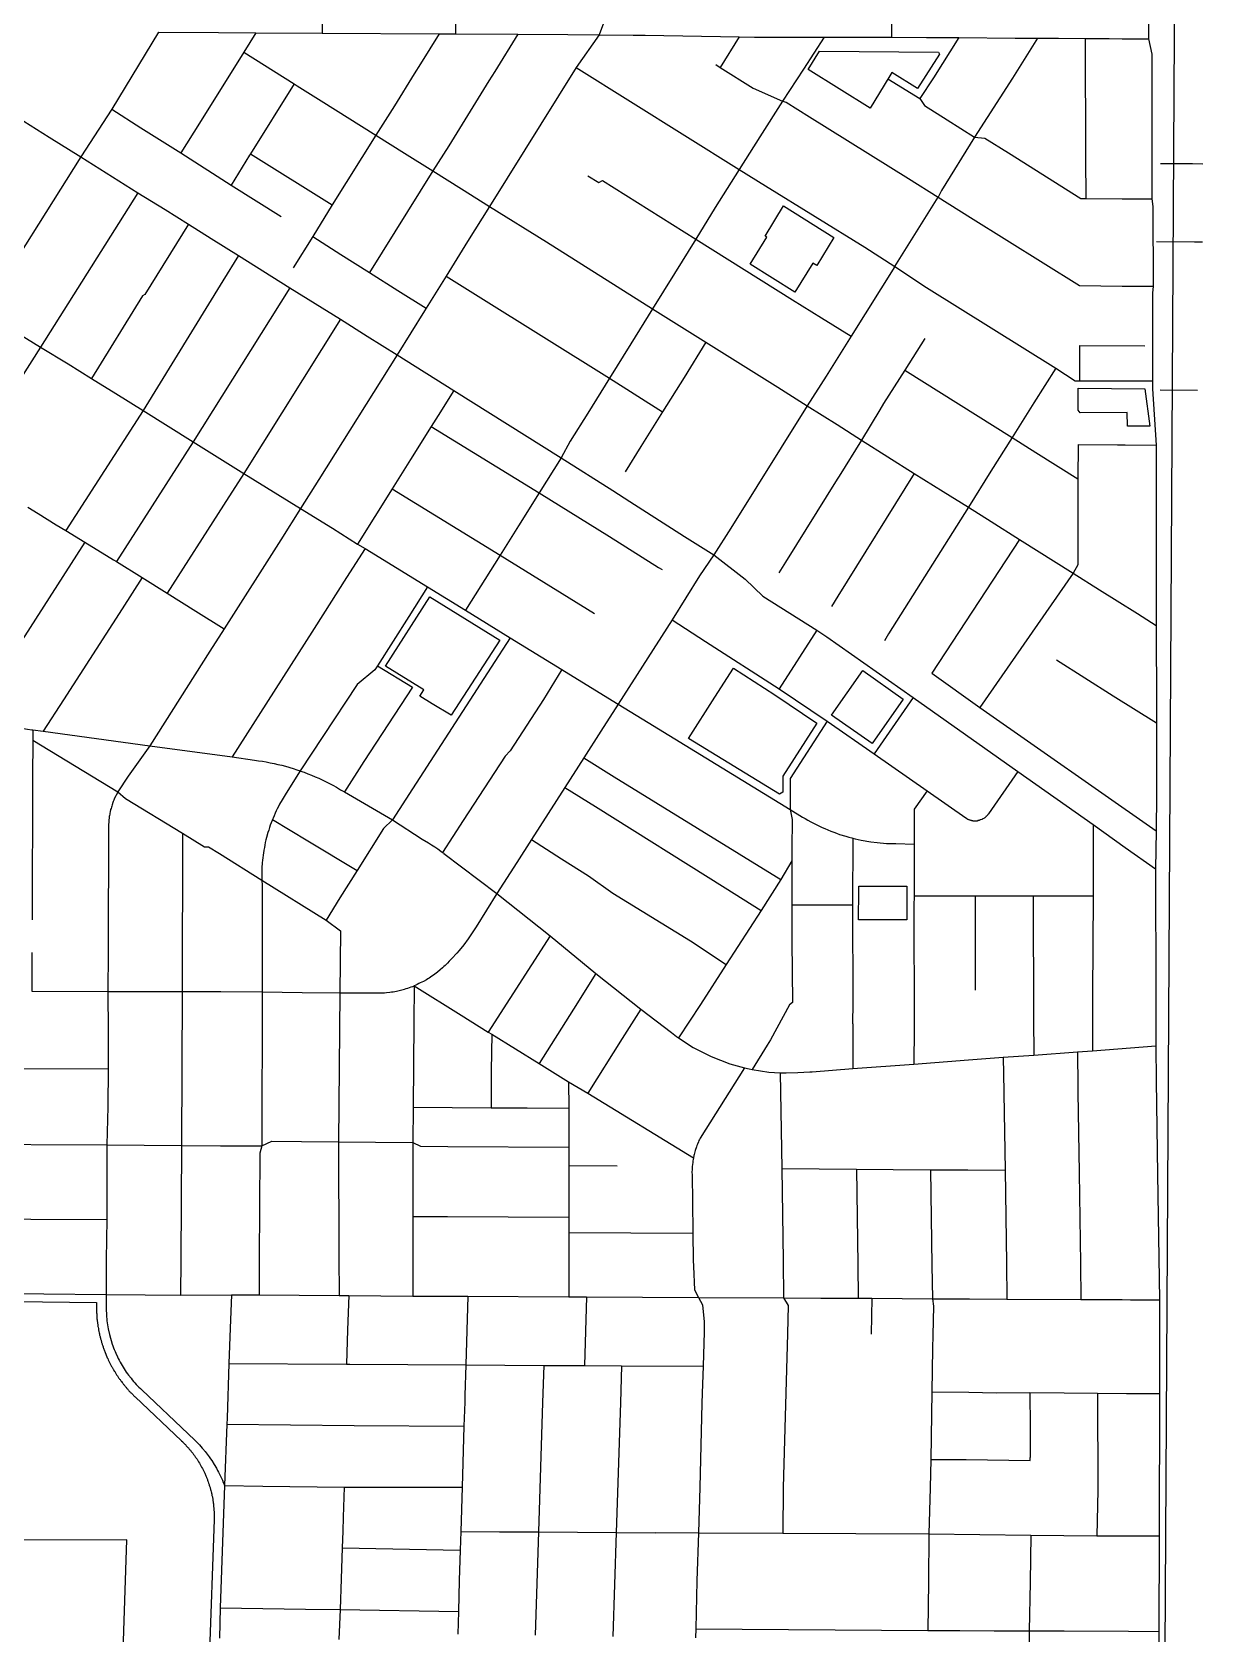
# Model space of a CAD drawing. Extents: x 1 to 394, y 101 to 384.
# Drawn here: x 358.99 to 394.04, y 164.25 to 212.21 of the extents above; entities that cross this region are included whole.
import ezdxf

# ---------------------------------------------------------------- set-up
doc = ezdxf.new("R2010")
doc.units = 0
doc.layers.get('0').update_dxf_attribs({"linetype": 'CONTINUOUS'})

msp = doc.modelspace()

# ---------------------------------------------------------------- linework, layer by layer
at = {"color": 1}
msp.add_lwpolyline([(393.878355, 333.013848), (392.55718, 105.022591)], dxfattribs=at)
at = {"color": 4}
for points in [[(376.194632, 214.133805), (376.153668, 212.631899), (375.961319, 212.124436)], [(384.715, 214.088787), (384.710809, 212.050776)], [(392.429167, 214.072423), (392.408738, 212.001662)], [(367.678349, 213.188465), (367.674159, 212.169454)], [(371.668443, 213.159811), (371.664252, 212.157175)], [(362.771569, 212.206289), (361.376063, 209.894076)], [(362.771569, 212.206289), (364.568127, 212.194032)], [(364.568127, 212.194011), (365.693538, 212.18563)], [(365.693538, 212.185818), (365.333407, 211.604706)], [(365.693538, 212.185818), (367.674263, 212.169475)], [(367.674263, 212.169454), (371.177355, 212.157196)], [(371.177355, 212.157175), (370.620789, 211.256853)], [(371.177355, 212.157175), (371.664347, 212.157175)], [(371.664347, 212.157175), (373.534576, 212.144918)], [(373.534576, 212.144897), (372.842957, 211.027679)], [(373.534576, 212.144897), (375.024203, 212.136516)], [(375.024203, 212.136715), (375.961361, 212.124457)], [(375.961361, 212.124436), (375.277935, 211.142261)], [(375.961361, 212.124436), (376.980372, 212.116055)], [(376.980372, 212.116254), (377.340503, 212.107873)], [(377.340503, 212.108072), (380.156072, 212.058958), (380.614421, 212.050577), (381.5393, 212.050577)], [(380.156072, 212.058958), (379.591324, 211.142261)], [(381.5393, 212.050776), (382.701546, 212.050776)], [(382.701546, 212.050776), (382.083587, 211.093157)], [(382.701546, 212.050776), (383.66326, 212.050776)], [(383.66326, 212.050776), (384.710914, 212.050776)], [(384.710914, 212.050776), (385.76675, 212.042395)], [(385.76675, 212.042594), (386.732551, 212.038403), (388.414527, 212.02624)], [(386.732551, 212.038497), (385.967281, 210.839426)], [(389.081589, 212.022122), (388.332684, 210.823051)], [(388.414527, 212.026219), (389.081589, 212.022028)], [(389.081589, 212.022122), (389.711816, 212.017932)], [(389.711816, 212.018037), (390.513931, 212.01394)], [(390.513931, 212.01394), (391.230096, 212.00975)], [(390.513931, 212.01394), (390.526188, 208.453552)], [(391.230096, 212.009854), (391.622966, 212.005664)], [(391.622966, 212.005758), (392.408707, 212.001567)], [(392.408707, 212.001662), (392.506872, 211.54741), (392.511062, 207.209463)], [(365.333407, 211.604706), (364.003379, 209.476659)], [(365.333407, 211.604706), (366.835323, 210.651173)], [(370.620789, 211.256853), (370.432536, 210.954008)], [(372.842957, 211.027679), (372.666983, 210.741209)], [(375.277935, 211.142261), (372.679261, 206.980289)], [(375.277935, 211.142261), (380.156072, 208.089335)], [(379.452185, 211.232296), (379.591324, 211.142303)], [(379.591324, 211.142261), (380.577585, 210.524313)], [(382.083587, 211.093157), (381.453361, 210.135529)], [(366.835323, 210.651173), (365.529842, 208.564048)], [(366.835323, 210.651173), (366.921231, 210.597952)], [(366.921262, 210.597973), (367.641524, 210.147807), (369.278483, 209.120614)], [(370.432536, 210.954008), (369.835049, 209.99639)], [(372.666983, 210.741209), (371.463826, 208.801415)], [(380.577585, 210.524313), (381.453361, 210.135529)], [(384.6086, 210.806687), (385.566219, 210.213285)], [(385.967281, 210.839426), (385.566219, 210.213285)], [(388.332684, 210.823051), (387.203177, 209.059232)], [(381.453361, 210.135529), (380.778117, 209.067414)], [(381.453361, 210.135529), (381.563857, 210.102842), (382.259562, 209.66905), (385.222462, 207.81924)], [(385.566219, 210.213285), (385.705368, 210.004572), (386.376516, 209.578963)], [(361.376063, 209.894076), (360.447087, 208.469927)], [(361.376063, 209.894076), (362.247742, 209.341606)], [(369.835049, 209.99639), (369.278483, 209.120614)], [(386.376516, 209.578963), (387.203177, 209.059232)], [(358.748746, 209.533945), (359.501748, 209.059232)], [(362.247742, 209.341606), (363.442727, 208.588605)], [(364.003379, 209.476659), (363.442727, 208.588605)], [(369.278483, 209.120614), (367.977098, 207.033499)], [(369.278483, 209.120614), (370.137884, 208.580423)], [(359.501748, 209.059232), (360.447087, 208.469927)], [(371.463826, 208.801415), (370.989102, 208.048414)], [(380.778117, 209.067414), (380.156072, 208.089335)], [(387.203177, 209.059232), (386.208724, 207.463195), (386.110559, 207.262674)], [(387.203177, 209.059232), (387.506023, 209.026545), (388.214006, 208.588658)], [(360.447087, 208.469927), (357.521022, 203.820964)], [(360.447087, 208.469927), (362.157707, 207.397716)], [(363.442727, 208.588605), (364.948729, 207.62689), (366.446539, 206.681551)], [(365.501199, 208.523127), (364.948729, 207.62689)], [(365.529842, 208.564048), (365.501241, 208.523085)], [(365.529842, 208.564048), (367.977098, 207.033499)], [(370.137884, 208.580423), (370.989102, 208.048414)], [(388.214006, 208.588605), (390.38707, 207.221742), (390.530295, 207.221742)], [(390.526209, 208.453552), (390.5304, 207.221742)], [(392.764752, 208.273492), (393.726466, 208.269301)], [(393.726466, 208.269396), (394.037483, 208.261014)], [(370.989102, 208.048414), (369.09023, 205.007756)], [(370.989102, 208.048414), (371.840321, 207.512309), (372.679261, 206.980289), (374.385795, 205.924453)], [(375.625787, 207.905179), (375.953179, 207.704647), (376.063675, 207.757868)], [(376.063675, 207.757847), (378.86288, 206.006306)], [(380.156072, 208.089335), (379.439907, 206.955743), (378.86288, 206.006306)], [(380.156072, 208.089335), (380.941812, 207.598248)], [(385.222462, 207.81924), (386.110506, 207.262674), (387.084499, 206.656994)], [(362.157707, 207.397716), (359.248016, 202.777406)], [(362.157707, 207.397716), (362.9721, 206.890264)], [(380.941812, 207.598248), (383.916981, 205.76894)], [(384.813218, 205.183731), (386.110506, 207.262674)], [(390.530295, 207.221742), (391.622966, 207.217551)], [(391.622966, 207.217656), (392.511021, 207.209275)], [(392.511021, 207.209463), (392.539622, 206.984385), (392.543812, 204.602608)], [(362.9721, 206.890264), (363.671902, 206.452376)], [(367.977098, 207.033499), (367.391889, 206.084063)], [(372.679261, 206.980289), (372.028574, 205.940828)], [(363.671902, 206.452376), (362.362334, 204.348887)], [(363.671902, 206.452376), (364.355328, 206.026767)], [(387.084499, 206.656994), (390.346139, 204.614886)], [(364.355328, 206.026767), (365.165625, 205.515219)], [(367.391889, 206.084063), (366.80667, 205.146895)], [(367.391889, 206.084063), (368.234915, 205.547958)], [(372.028574, 205.940828), (371.381973, 204.901357)], [(374.385795, 205.924453), (377.565581, 203.919181)], [(378.86288, 206.006306), (378.216279, 204.979113)], [(378.86288, 206.006306), (380.303404, 205.101888)], [(383.916981, 205.76894), (384.813218, 205.183731)], [(392.641977, 205.940828), (393.783752, 205.928571)], [(393.783752, 205.92855), (394.025205, 205.92855)], [(365.165625, 205.515219), (364.699084, 204.758121)], [(365.165625, 205.515219), (366.704367, 204.553504)], [(368.234915, 205.547958), (369.09023, 205.007756), (369.941449, 204.467565)], [(371.381973, 204.901357), (370.788571, 203.943738)], [(371.381973, 204.901357), (372.343687, 204.299773)], [(378.216279, 204.979113), (377.565581, 203.919181)], [(380.303404, 205.101888), (381.756196, 204.189277)], [(384.813218, 205.183731), (383.511843, 203.104798)], [(384.813218, 205.183731), (385.76675, 204.561686)], [(362.362334, 204.348887), (362.300942, 204.307924), (360.766297, 201.836121)], [(364.699084, 204.758121), (362.31322, 200.874438)], [(366.704367, 204.553504), (363.815126, 199.93728)], [(366.704367, 204.553504), (368.218551, 203.608154)], [(369.941449, 204.467565), (370.788571, 203.943738)], [(372.343687, 204.299773), (376.276485, 201.840238)], [(385.76675, 204.561686), (389.638155, 202.147169)], [(390.346139, 204.614886), (391.614784, 204.602629)], [(391.614784, 204.602608), (392.54376, 204.602608)], [(392.54376, 204.602608), (392.527416, 204.393894), (392.527416, 203.694103)], [(370.735371, 203.861885), (369.916892, 202.544136)], [(370.788571, 203.943738), (370.73535, 203.861916)], [(377.565581, 203.919181), (376.914894, 202.875624)], [(377.565581, 203.919181), (379.161618, 202.924727)], [(381.756196, 204.189277), (382.619693, 203.649086)], [(368.218551, 203.608154), (365.325225, 198.987844)], [(368.218551, 203.608154), (369.024752, 203.104798)], [(382.619693, 203.649086), (383.511843, 203.104798)], [(392.527385, 203.694103), (392.523194, 201.762492)], [(358.482737, 203.243937), (359.248016, 202.777406)], [(369.024752, 203.104798), (369.916892, 202.544136)], [(376.914894, 202.875624), (376.276485, 201.840238)], [(379.161618, 202.924727), (378.506835, 201.868892)], [(379.161618, 202.924727), (381.310126, 201.574239)], [(383.511843, 203.104798), (382.762928, 201.905717)], [(385.709454, 203.035223), (385.116063, 202.085787)], [(359.248016, 202.777406), (356.948092, 199.167904)], [(359.248016, 202.777406), (360.070592, 202.269944)], [(369.916892, 202.544136), (367.576046, 198.81187)], [(369.916892, 202.544136), (371.615243, 201.480107)], [(390.337956, 202.818328), (392.298211, 202.809946)], [(390.337956, 202.818328), (390.342147, 201.762492)], [(360.070592, 202.269944), (360.766297, 201.836152)], [(382.762928, 201.905717), (382.194083, 201.017673)], [(385.116063, 202.085787), (384.477644, 201.083151)], [(385.116063, 202.085787), (388.324502, 200.072323)], [(389.638155, 202.147169), (388.971093, 201.107708)], [(389.638155, 202.147169), (390.215182, 201.762492), (390.235611, 201.762492)], [(360.766297, 201.836152), (361.502923, 201.385986)], [(371.615243, 201.480107), (371.144616, 200.72302)], [(371.615243, 201.480107), (374.827768, 199.458471)], [(376.276485, 201.840238), (375.625787, 200.796681)], [(376.276485, 201.840238), (377.860233, 200.837602)], [(378.506835, 201.868892), (377.860233, 200.837602)], [(381.310126, 201.574239), (382.194083, 201.017673)], [(390.235642, 201.762492), (390.342053, 201.762492)], [(390.342053, 201.762492), (392.523299, 201.762492)], [(392.523299, 201.762492), (392.523299, 201.525125), (392.637881, 199.843148)], [(393.873788, 201.480107), (392.752473, 201.488489)], [(361.502923, 201.385986), (362.31322, 200.874438)], [(382.194083, 201.017673), (379.906437, 197.354971)], [(382.194083, 201.017673), (383.086234, 200.457011)], [(384.477644, 201.083151), (384.363062, 200.898995)], [(388.971093, 201.107708), (388.324502, 200.072323)], [(362.31322, 200.874438), (359.996921, 197.285407)], [(362.31322, 200.874438), (363.815126, 199.93728)], [(371.144616, 200.72302), (370.939999, 200.395629)], [(375.625787, 200.796681), (375.10196, 199.957741), (374.827768, 199.458471)], [(377.860233, 200.837602), (377.209546, 199.798141)], [(383.086234, 200.457011), (383.818764, 199.99048)], [(384.363062, 200.898995), (383.818764, 199.99048)], [(370.939999, 200.395629), (370.32204, 199.413453)], [(370.939999, 200.395629), (374.168899, 198.414903)], [(383.818764, 199.99048), (383.147616, 198.910087)], [(383.818764, 199.99048), (385.394341, 198.99193)], [(388.324502, 200.072323), (387.686083, 199.061504)], [(388.324502, 200.072323), (389.036571, 199.622167)], [(363.815126, 199.93728), (361.519298, 196.352335)], [(363.815126, 199.93728), (365.325225, 198.987844)], [(377.209546, 199.798141), (376.738919, 199.041044)], [(389.036571, 199.622167), (390.297035, 198.828234)], [(390.301121, 199.855427), (390.29693, 198.828234)], [(390.301121, 199.855427), (391.479731, 199.847046)], [(391.479731, 199.847245), (391.708905, 199.847245)], [(391.708905, 199.847245), (392.637881, 199.843054)], [(392.637881, 199.843148), (392.637881, 194.441184)], [(370.32204, 199.413453), (369.769571, 198.533581)], [(374.827768, 199.458471), (374.168899, 198.414903)], [(374.827768, 199.458471), (376.370606, 198.484478)], [(387.686083, 199.061504), (387.014935, 197.981112)], [(365.325225, 198.987844), (364.723641, 198.042494)], [(365.325225, 198.987844), (367.027662, 197.94019)], [(367.576046, 198.81187), (367.027662, 197.94019)], [(369.769571, 198.533581), (368.734196, 196.880258)], [(369.769571, 198.533581), (372.998471, 196.54877)], [(383.086234, 198.820052), (381.5393, 196.335971), (381.338779, 196.016761)], [(383.147616, 198.910087), (383.086223, 198.820094)], [(385.394341, 198.99193), (383.106694, 195.321056)], [(385.394341, 198.99193), (386.257838, 198.455835)], [(390.297035, 198.828234), (390.292844, 197.420449)], [(374.168899, 198.414903), (373.550941, 197.420449)], [(374.168899, 198.414903), (376.276485, 197.10125)], [(376.370606, 198.484478), (376.886251, 198.15299)], [(376.886251, 198.15299), (378.52321, 197.109432)], [(386.257838, 198.455835), (387.014935, 197.981112)], [(358.859242, 197.985208), (359.174356, 197.792859)], [(359.174356, 197.792859), (359.714547, 197.457285)], [(364.723641, 198.042494), (363.033482, 195.411091)], [(367.027662, 197.94019), (366.434261, 197.007118)], [(367.027662, 197.94019), (367.981194, 197.350885)], [(387.014935, 197.981112), (384.620879, 194.191549)], [(387.014935, 197.981112), (387.694265, 197.551406)], [(359.714547, 197.457285), (359.996921, 197.285407)], [(359.996921, 197.285407), (360.573948, 196.933458)], [(367.981194, 197.350885), (368.734196, 196.880258)], [(373.550941, 197.420449), (372.998471, 196.54877)], [(376.276485, 197.10125), (377.745652, 196.180457)], [(378.52321, 197.109432), (379.398975, 196.556963), (380.336143, 195.824422)], [(379.906437, 197.354971), (379.398975, 196.556963)], [(387.694265, 197.551406), (388.54958, 197.011215)], [(390.292939, 197.420449), (390.292939, 196.258214), (390.149703, 196.004482)], [(360.573948, 196.933458), (357.856596, 192.710104)], [(360.573948, 196.933458), (361.429263, 196.405535)], [(366.434261, 197.007118), (364.740016, 194.342967)], [(368.959273, 196.741119), (368.406804, 195.877622)], [(368.734196, 196.880258), (368.959273, 196.741119)], [(368.959273, 196.741119), (370.825407, 195.595248)], [(388.54958, 197.011215), (385.92635, 193.012939)], [(388.54958, 197.011215), (390.149703, 196.004482)], [(361.429263, 196.405535), (361.519256, 196.352314)], [(361.519298, 196.352335), (362.284578, 195.877622)], [(372.998471, 196.54877), (371.963096, 194.895447)], [(372.998471, 196.54877), (375.822222, 194.801315)], [(377.745652, 196.180457), (377.848007, 196.114979)], [(379.398975, 196.556963), (378.96928, 195.926726), (378.1508, 194.608976)], [(362.284578, 195.877622), (361.682994, 194.940464)], [(362.284578, 195.877622), (363.033482, 195.411091)], [(368.406804, 195.877622), (367.436907, 194.355245)], [(380.336143, 195.824422), (380.864056, 195.31696), (382.476457, 194.297959)], [(390.149703, 196.004482), (387.358691, 191.985746)], [(390.149703, 196.004482), (390.93954, 195.509309)], [(363.033482, 195.411091), (363.892883, 194.87089), (364.740016, 194.342967)], [(370.825407, 195.595248), (370.264744, 194.707194)], [(370.825407, 195.595248), (371.963096, 194.895447)], [(383.106694, 195.321056), (382.918442, 195.014125)], [(390.93954, 195.509309), (391.471549, 195.177821)], [(391.471549, 195.177821), (392.081315, 194.797229)], [(361.682994, 194.940464), (359.931443, 192.21492)], [(370.264744, 194.707194), (369.331683, 193.238027)], [(371.963096, 194.895447), (373.301306, 194.072871)], [(392.081315, 194.797229), (392.637881, 194.441184)], [(364.740016, 194.342967), (364.314407, 193.671819)], [(367.436907, 194.355245), (366.442453, 192.800139)], [(378.1508, 194.608976), (376.534302, 192.08806)], [(378.1508, 194.608976), (379.145254, 193.966471)], [(382.476457, 194.297959), (381.355143, 192.542312)], [(382.476457, 194.297959), (382.775206, 194.10561), (385.365698, 192.280398)], [(392.637881, 194.441184), (392.637881, 193.442644)], [(373.301306, 194.072871), (372.732461, 193.19301)], [(373.301306, 194.072871), (374.852325, 193.119349)], [(379.145254, 193.966471), (381.355143, 192.542312)], [(384.620879, 194.191549), (384.502201, 193.982836)], [(364.314407, 193.671819), (362.513752, 190.839875)], [(389.65453, 193.409905), (391.352871, 192.337695)], [(392.637881, 193.442644), (392.642072, 192.976114)], [(366.442453, 192.800139), (364.977372, 190.504301)], [(369.331683, 193.238027), (369.249861, 193.111156), (368.717852, 192.673269), (367.690659, 191.114067)], [(369.331683, 193.238027), (370.37524, 192.595522)], [(372.732461, 193.19301), (370.379337, 189.550779)], [(374.852325, 193.119349), (374.299856, 192.227199)], [(374.852325, 193.119349), (375.70764, 192.591426)], [(385.92635, 193.012939), (387.358691, 191.985746)], [(392.641977, 192.976114), (392.641977, 191.527397)], [(370.37524, 192.595522), (368.922438, 190.369258)], [(375.70764, 192.591426), (376.534302, 192.08806), (377.430538, 191.539676)], [(381.355143, 192.542312), (382.791581, 191.580608)], [(391.352871, 192.337695), (392.641977, 191.527397)], [(359.931443, 192.21492), (359.325773, 191.273677)], [(374.299856, 192.227199), (373.305402, 190.684371), (373.149888, 190.524761), (371.893521, 188.601343)], [(376.534302, 192.08806), (376.018657, 191.273677)], [(385.365698, 192.280398), (384.195269, 190.598432)], [(385.365698, 192.280398), (388.500466, 190.066413)], [(387.358691, 191.985746), (392.637881, 188.298497)], [(357.255023, 191.777043), (357.263404, 191.772852), (357.50076, 191.682859), (357.619439, 191.641895), (357.742213, 191.600932), (357.987752, 191.527282), (358.233301, 191.461804), (358.478839, 191.404497), (358.60571, 191.379982), (358.732571, 191.359553), (358.855345, 191.339124), (358.982206, 191.318694), (359.014892, 191.314504)], [(377.430538, 191.539676), (381.686631, 188.93282)], [(382.791581, 191.580608), (381.686631, 189.861796), (381.686631, 188.93282)], [(382.791581, 191.580608), (384.195269, 190.598432)], [(392.641977, 191.527397), (392.641977, 189.37889)], [(359.01066, 191.003571), (359.006469, 189.902717)], [(359.014746, 191.314598), (359.010555, 191.003571)], [(359.01066, 191.003571), (361.560219, 189.460743)], [(359.014746, 191.314598), (359.325773, 191.273635)], [(359.325773, 191.273677), (362.513752, 190.839875)], [(367.690628, 191.114067), (367.015384, 190.086874)], [(376.018657, 191.273677), (375.507109, 190.479744)], [(362.513752, 190.839875), (361.863054, 189.93137), (361.560219, 189.460743), (361.543876, 189.436228), (361.462054, 189.272532), (361.449797, 189.239846), (361.433453, 189.207159), (361.421196, 189.174472), (361.408938, 189.137595), (361.384423, 189.072116), (361.376042, 189.035239), (361.363784, 189.002552), (361.355403, 188.965675), (361.343146, 188.932988), (361.326802, 188.859338), (361.322612, 188.826651), (361.31423, 188.789774), (361.31004, 188.752896), (361.301658, 188.720209), (361.285315, 188.572878), (361.285315, 188.527829)], [(362.513752, 190.839875), (364.977372, 190.504301)], [(364.977372, 190.504301), (365.652617, 190.410221), (365.767209, 190.393878), (365.885887, 190.377535), (366.000469, 190.357105), (366.115061, 190.33259), (366.23374, 190.308075), (366.348321, 190.28356), (366.462914, 190.254959), (366.57341, 190.226358), (366.802584, 190.16088), (366.91308, 190.124002), (367.015331, 190.087125)], [(375.507109, 190.479744), (374.934179, 189.5917)], [(375.507109, 190.479744), (376.415624, 189.91091)], [(384.195269, 190.598432), (385.779029, 189.493483)], [(359.006564, 189.902717), (358.99022, 185.626163)], [(367.015384, 190.086874), (366.597956, 189.423908), (366.597956, 189.419717), (366.475192, 189.223282), (366.401542, 189.092325), (366.36477, 189.022761), (366.332083, 188.953197), (366.295205, 188.887719), (366.262519, 188.818154), (366.233918, 188.744504), (366.205212, 188.67494), (366.184783, 188.629891)], [(367.015384, 190.086874), (367.023765, 190.082683), (367.138357, 190.045806), (367.244757, 190.000756), (367.355253, 189.959793), (367.465749, 189.910658), (367.572149, 189.865609), (367.678548, 189.816474), (367.891358, 189.710074), (367.993714, 189.656854), (368.100114, 189.599547), (368.222888, 189.525897), (368.341566, 189.456333)], [(368.922438, 190.369258), (368.341325, 189.456647)], [(376.415624, 189.91091), (381.400161, 186.837513)], [(388.500466, 190.066413), (387.616508, 188.801863), (387.612318, 188.793482), (387.60006, 188.781225), (387.59587, 188.772843), (387.579526, 188.7565), (387.575336, 188.748119), (387.566954, 188.743928), (387.562764, 188.735547), (387.554382, 188.731356), (387.550192, 188.722975), (387.541811, 188.718785), (387.53762, 188.710403), (387.529239, 188.706213), (387.525048, 188.702022), (387.516667, 188.697831), (387.504409, 188.685574), (387.488066, 188.677193), (387.475808, 188.664935), (387.443122, 188.648592), (387.438931, 188.644401), (387.422588, 188.63602), (387.414206, 188.63602), (387.38152, 188.619676), (387.373138, 188.619676), (387.356795, 188.611295), (387.348414, 188.611295), (387.340032, 188.607105), (387.331651, 188.607105), (387.32327, 188.602914), (387.314889, 188.602914), (387.306508, 188.598723), (387.298126, 188.598723)], [(388.500466, 190.066413), (390.747201, 188.482654)], [(361.560219, 189.460743), (361.789394, 189.260212), (363.491831, 188.22074)], [(368.341325, 189.456647), (369.777753, 188.621803)], [(370.379337, 189.550779), (369.777753, 188.621803)], [(374.934179, 189.5917), (373.935628, 188.036584), (373.501837, 187.344975)], [(374.934179, 189.5917), (375.850876, 189.018759)], [(385.779029, 189.493483), (385.398437, 188.945099), (385.398437, 187.893349)], [(385.779029, 189.493483), (386.937178, 188.683185), (386.945559, 188.678995), (386.953941, 188.670613), (386.962322, 188.666423), (386.966513, 188.662232), (386.999199, 188.645889), (387.00339, 188.641698), (387.019733, 188.633317), (387.028115, 188.633317), (387.05263, 188.621059), (387.061011, 188.621059), (387.077354, 188.612678), (387.085736, 188.612678), (387.094117, 188.608488), (387.102498, 188.608488), (387.110879, 188.604297), (387.11926, 188.604297), (387.127642, 188.600106), (387.143985, 188.600106), (387.152366, 188.595916), (387.176881, 188.595916), (387.185263, 188.591725), (387.254827, 188.591725), (387.263208, 188.595916), (387.287723, 188.595916), (387.296104, 188.600106), (387.304486, 188.600106)], [(375.850876, 189.018759), (379.734559, 186.583782)], [(392.641977, 189.37889), (392.637787, 188.298497)], [(361.286027, 188.527672), (361.281837, 188.503156), (361.265493, 184.639934)], [(366.184626, 188.629985), (366.176244, 188.60547), (366.147643, 188.53182), (366.118938, 188.462256), (366.094423, 188.388606), (366.073993, 188.314956), (366.049478, 188.241306), (366.008515, 188.093974), (365.992172, 188.020324), (365.971742, 187.942588), (365.955399, 187.868938), (365.943141, 187.791202), (365.930884, 187.717552), (365.926693, 187.709171)], [(366.184626, 188.629985), (367.244558, 187.991566)], [(369.777753, 188.621803), (369.511743, 188.363976), (368.721917, 187.103523)], [(369.777753, 188.621803), (370.669893, 188.048862), (370.858146, 187.93428), (370.948139, 187.876974), (371.042219, 187.815581), (371.132212, 187.754189), (371.222205, 187.68871), (371.279512, 187.643661)], [(371.893521, 188.601343), (371.279659, 187.643714)], [(381.686631, 188.93282), (382.050848, 188.707742), (382.13267, 188.658607), (382.214492, 188.613558), (382.296313, 188.564423), (382.382221, 188.52346), (382.464043, 188.478411), (382.635921, 188.396589), (382.721828, 188.359712), (382.811822, 188.322834), (382.897729, 188.285957), (382.987723, 188.25327), (383.073631, 188.220583), (383.163624, 188.187896), (383.343695, 188.13059), (383.437774, 188.106075), (383.527767, 188.08156), (383.560454, 188.073178)], [(381.686631, 188.93282), (381.739852, 188.629985), (381.735662, 187.758306)], [(390.747201, 188.482654), (390.747201, 186.346425)], [(390.747201, 188.482654), (391.713002, 187.799227)], [(363.491831, 188.22074), (363.48345, 183.481752)], [(363.491831, 188.22074), (364.154797, 187.815602)], [(367.244558, 187.991566), (368.721917, 187.103523)], [(373.935628, 188.036584), (374.835961, 187.459557)], [(383.560947, 188.073419), (383.548689, 186.07633)], [(383.560947, 188.073419), (383.626425, 188.057076), (383.720504, 188.036647), (383.810498, 188.016217), (384.092872, 187.967083), (384.281125, 187.942567), (384.563499, 187.918052), (384.751752, 187.909671), (384.845831, 187.909671), (385.398311, 187.893328)], [(392.637881, 188.298497), (392.621538, 187.160819)], [(364.154797, 187.815602), (364.273475, 187.815602), (364.600867, 187.615071)], [(364.600867, 187.615071), (365.869512, 186.821148), (367.792942, 185.622077)], [(365.926808, 187.709192), (365.918427, 187.639628), (365.90617, 187.565978), (365.897788, 187.488242), (365.889407, 187.414592), (365.881026, 187.336856), (365.872645, 187.181353), (365.868454, 187.107703), (365.868454, 186.821243)], [(371.279659, 187.643714), (371.312346, 187.623284), (371.316536, 187.619094), (372.900295, 186.415926)], [(381.735735, 187.758306), (381.735735, 187.394079)], [(385.398437, 187.893349), (385.394246, 186.350521)], [(391.713002, 187.799227), (392.621517, 187.160819)], [(368.721917, 187.103523), (368.206272, 186.285043)], [(373.501837, 187.344975), (372.900253, 186.416)], [(374.835961, 187.459557), (375.646248, 186.948009), (376.378788, 186.424182), (378.699184, 185.000033)], [(381.735735, 187.394079), (381.400161, 186.837513)], [(381.735735, 187.394079), (381.731544, 186.07633)], [(392.621517, 187.160819), (392.625707, 183.387621)], [(365.869512, 186.821148), (365.877894, 186.661538), (365.882084, 183.47356)], [(379.734559, 186.583782), (380.810856, 185.912634)], [(381.400161, 186.837513), (380.810856, 185.912634)], [(368.206272, 186.285043), (367.792942, 185.622077)], [(372.900253, 186.416), (372.286391, 185.421546), (372.224999, 185.327467), (372.167692, 185.237473), (372.102214, 185.14748), (372.040821, 185.057486), (371.909864, 184.885608), (371.770715, 184.71373), (371.701151, 184.631908), (371.553819, 184.468213), (371.476083, 184.390477), (371.426948, 184.337256), (371.353298, 184.263606), (371.316421, 184.230919), (371.279544, 184.194042), (371.205893, 184.128563), (371.124072, 184.063085), (371.087194, 184.034484), (371.046231, 184.001797), (371.005268, 183.973196), (370.960219, 183.944595), (370.878397, 183.887289), (370.833348, 183.862774), (370.792385, 183.834173), (370.702391, 183.785038), (370.657342, 183.764608), (370.612293, 183.740093), (370.567244, 183.719664), (370.522195, 183.695149), (370.47306, 183.67472), (370.428011, 183.658376), (370.428011, 183.654186)], [(372.900253, 186.416), (374.500377, 185.147354)], [(381.731649, 186.07633), (381.727458, 184.995937)], [(381.731649, 186.07633), (382.603328, 186.07633)], [(382.603328, 186.07633), (383.548668, 186.07633)], [(383.548668, 186.07633), (383.557049, 183.146168)], [(385.394341, 186.350521), (385.385959, 186.047687), (385.39015, 182.511856)], [(385.394341, 186.350521), (386.282395, 186.350521)], [(386.282395, 186.350521), (386.957639, 186.346331), (387.215456, 186.346331)], [(387.215456, 186.346425), (387.223837, 183.52677)], [(387.215456, 186.346425), (388.950632, 186.346425)], [(388.950632, 186.346425), (390.747201, 186.346425)], [(388.950632, 186.346425), (388.966976, 182.683734)], [(390.747201, 186.346425), (390.730858, 183.387621)], [(367.792942, 185.622077), (368.226733, 185.298771)], [(380.810856, 185.912634), (379.763202, 184.287953)], [(368.226733, 185.298771), (368.206304, 183.444917)], [(374.500377, 185.147354), (373.935628, 184.279771)], [(374.500377, 185.147354), (375.86724, 184.021944)], [(358.986103, 184.65217), (358.981912, 183.494031), (361.26147, 183.48565)], [(361.265567, 184.639902), (361.261376, 183.485838)], [(378.699184, 185.000033), (379.763202, 184.287953)], [(381.727553, 184.995937), (381.747982, 183.158446)], [(373.935628, 184.279771), (372.646522, 182.270403)], [(379.763202, 184.287953), (378.993837, 183.092968)], [(375.86724, 184.021944), (375.196092, 182.957926)], [(375.86724, 184.021944), (377.213643, 182.957926)], [(361.26147, 183.485838), (362.370517, 183.485838)], [(361.26147, 183.485838), (361.269852, 182.274489)], [(362.370517, 183.485838), (363.483649, 183.481648)], [(363.483649, 183.481752), (363.459134, 178.873711)], [(363.483649, 183.481752), (364.641798, 183.481752)], [(364.641798, 183.481752), (365.881791, 183.473371)], [(365.881791, 183.47356), (365.865447, 178.865528)], [(365.881791, 183.47356), (367.07268, 183.457216)], [(367.07268, 183.457195), (368.206272, 183.444938)], [(368.206272, 183.444917), (368.165309, 178.988292)], [(368.206272, 183.444917), (369.24983, 183.440726), (369.311222, 183.440726)], [(369.311222, 183.440821), (369.446265, 183.440821), (369.54443, 183.449202), (369.597651, 183.453392), (369.695816, 183.461774), (369.744951, 183.470155), (369.798172, 183.478536), (369.896337, 183.494879), (370.141886, 183.556272), (370.191021, 183.572615), (370.240156, 183.584873), (370.285205, 183.601216), (370.33434, 183.621646), (370.383475, 183.637989), (370.428524, 183.654332)], [(370.42844, 183.65363), (370.420059, 182.552777)], [(370.42844, 183.65363), (371.832139, 182.773769)], [(390.730826, 183.387621), (390.730826, 182.810594)], [(392.625602, 183.387621), (392.629793, 181.861158)], [(371.832139, 182.773769), (372.646522, 182.270403)], [(375.196092, 182.957926), (374.168899, 181.325053)], [(377.213643, 182.957926), (376.657077, 182.078054)], [(377.213643, 182.957926), (378.134425, 182.254028), (378.277661, 182.13535), (378.339053, 182.094387)], [(378.993837, 183.092968), (378.339053, 182.094428)], [(381.748013, 183.158446), (381.666192, 183.088882), (381.093251, 182.041229)], [(383.55685, 183.146168), (383.55266, 182.515941)], [(390.730826, 182.810594), (390.730826, 181.70974)], [(361.269663, 182.274489), (361.265473, 181.177731)], [(370.420258, 182.552777), (370.395743, 180.023678)], [(372.646522, 182.270403), (372.748878, 182.204924)], [(383.552764, 182.515941), (383.552764, 181.177731)], [(385.390244, 182.380899), (385.381863, 181.308688)], [(385.390244, 182.511856), (385.390244, 182.380899)], [(388.967007, 182.683734), (388.975388, 181.574687)], [(372.748836, 182.204924), (372.732492, 181.112253)], [(372.748836, 182.204924), (374.168899, 181.325053)], [(376.657077, 182.078054), (375.629884, 180.437009)], [(378.339053, 182.094428), (378.781027, 181.807958), (379.317132, 181.533766), (379.877794, 181.320967), (380.311586, 181.202288)], [(380.995012, 181.881619), (380.544846, 181.149078)], [(381.09323, 182.041229), (380.995065, 181.881619)], [(390.28066, 181.681098), (390.730826, 181.709699), (392.629699, 181.861158)], [(392.629699, 181.861158), (392.63808, 180.801226)], [(374.168899, 181.325053), (375.04876, 180.784861)], [(383.552764, 181.177731), (385.382062, 181.308688)], [(385.382062, 181.308688), (387.023117, 181.435549)], [(387.023117, 181.435549), (388.058492, 181.521456)], [(388.058492, 181.521488), (388.975189, 181.574708)], [(388.058492, 181.521488), (388.074836, 180.486112)], [(388.975189, 181.574687), (390.28066, 181.681098)], [(390.28066, 181.681098), (390.297035, 180.629348)], [(357.651979, 181.165453), (361.265567, 181.17771)], [(361.265567, 181.177731), (361.261376, 180.035946)], [(372.732461, 181.112253), (372.732461, 180.003207)], [(380.311586, 181.202288), (378.985644, 179.094703), (378.969301, 179.057825), (378.948871, 179.025138), (378.936614, 178.988261), (378.903927, 178.914611), (378.891669, 178.873648), (378.875326, 178.83677), (378.838553, 178.726274), (378.830172, 178.685311), (378.817915, 178.648434), (378.809533, 178.60747), (378.801152, 178.570593), (378.788895, 178.5092)], [(380.311586, 181.202288), (380.454821, 181.165411), (380.544815, 181.149068), (381.048181, 181.071332), (381.383765, 181.050902), (381.55976, 181.050861), (381.911709, 181.059242), (382.09178, 181.067623), (382.267754, 181.079881), (382.337319, 181.084071), (383.552764, 181.178151)], [(381.383797, 181.050861), (381.428846, 178.186188)], [(392.637881, 180.801226), (392.678844, 178.018396)], [(375.04876, 180.784861), (375.629884, 180.437009)], [(375.04876, 180.784861), (375.057142, 179.986843)], [(375.629884, 180.437009), (378.789209, 178.509483)], [(388.074857, 180.486112), (388.074857, 180.432892)], [(388.074857, 180.432913), (388.11582, 178.132988)], [(390.297035, 180.629348), (390.297035, 180.473834)], [(390.297035, 180.473834), (390.333808, 178.055231)], [(361.26147, 180.035946), (361.23287, 178.898268)], [(370.395701, 180.023678), (370.383443, 178.967832)], [(370.395701, 180.023678), (371.562043, 180.011421), (372.732461, 180.003018)], [(372.732461, 180.003207), (373.812854, 179.999016)], [(373.812854, 179.999121), (375.056943, 179.986864)], [(375.056943, 179.986843), (375.056943, 179.389355)], [(375.056943, 179.389355), (375.056943, 178.820511)], [(356.682082, 178.910546), (361.232828, 178.898288)], [(361.232828, 178.898268), (361.228637, 177.752396)], [(361.232828, 178.898268), (362.350056, 178.88601)], [(362.350056, 178.885989), (363.459092, 178.873731)], [(363.459092, 178.873711), (363.446834, 175.456558)], [(363.459092, 178.873711), (364.62952, 178.865329)], [(365.865426, 178.865528), (366.164165, 179.000571), (367.052219, 178.99219)], [(367.052219, 178.992389), (368.165351, 178.988198)], [(368.165351, 178.988292), (368.173732, 175.558871)], [(368.165351, 178.988292), (369.274387, 178.976035)], [(369.274387, 178.976024), (370.383433, 178.967643)], [(370.383433, 178.967832), (370.391814, 176.74976)], [(370.383433, 178.967832), (370.616693, 178.849154), (371.435172, 178.840772)], [(364.62952, 178.865528), (365.865426, 178.865528)], [(365.865426, 178.865528), (365.80812, 178.64044), (365.791776, 175.452461)], [(371.435172, 178.840971), (375.056943, 178.820542)], [(375.056943, 178.820511), (375.056943, 178.272127)], [(378.789209, 178.509483), (378.785018, 178.49314), (378.776637, 178.452177), (378.772446, 178.411213), (378.764065, 178.374336), (378.755684, 178.292514), (378.751493, 178.255637), (378.747303, 178.214673), (378.747303, 178.136938), (378.743112, 178.095974), (378.743112, 178.055011), (378.747303, 178.014048), (378.747303, 177.964913), (378.75956, 177.207826)], [(375.056943, 178.272127), (376.501563, 178.267936)], [(375.056943, 178.272127), (375.056943, 177.789221)], [(381.428804, 178.186188), (381.469767, 175.432001)], [(381.428804, 178.186188), (382.550128, 178.177807)], [(382.550128, 178.178006), (383.667346, 178.165748)], [(383.667346, 178.165727), (383.704224, 175.309237)], [(383.667346, 178.165727), (384.7682, 178.157346)], [(384.7682, 178.157545), (385.885428, 178.149164)], [(385.885428, 178.149352), (385.922306, 175.292862)], [(385.885428, 178.149352), (386.99856, 178.140971)], [(386.99856, 178.14117), (388.115789, 178.132789)], [(388.115789, 178.132988), (388.152561, 175.354244)], [(390.33386, 178.055231), (390.374823, 175.337879)], [(392.678813, 178.018396), (392.732034, 174.249304)], [(361.228731, 177.752396), (361.224541, 176.655629)], [(375.056943, 177.789221), (375.056943, 177.224473)], [(375.056943, 177.224473), (375.056943, 176.725203)], [(378.760566, 177.208109), (378.772824, 176.25048)], [(356.6739, 176.680186), (361.224645, 176.655671)], [(361.224645, 176.655629), (361.212388, 175.46474), (361.212367, 174.413)], [(370.391615, 176.74976), (370.387425, 174.367983)], [(370.391615, 176.74976), (371.42699, 176.74557)], [(371.42699, 176.745664), (375.056943, 176.725235)], [(375.056943, 176.725203), (375.056943, 176.266855)], [(375.056943, 176.266855), (375.061133, 175.542497)], [(375.056943, 176.266855), (378.772845, 176.250511)], [(378.772845, 176.25048), (378.781226, 175.444279)], [(368.173533, 175.558871), (368.181914, 174.388443)], [(375.061039, 175.542497), (375.061039, 175.341976)], [(363.446813, 175.456558), (363.438432, 174.396625)], [(365.791755, 175.452461), (365.787565, 174.400722)], [(375.061039, 175.341976), (375.061039, 174.343426)], [(378.781027, 175.444279), (378.785217, 175.256026)], [(378.785123, 175.256026), (378.81781, 174.552139), (378.936488, 174.327061)], [(381.469736, 175.432001), (381.486079, 174.314783)], [(383.704182, 175.309237), (383.716439, 174.30659)], [(385.922264, 175.292862), (385.938607, 174.286129)], [(388.152614, 175.354244), (388.164871, 174.273851)], [(390.374792, 175.337879), (390.383173, 174.265669)], [(357.467822, 174.458018), (361.212367, 174.412969)], [(361.212367, 174.413), (362.378699, 174.404619)], [(361.212367, 174.413), (361.212367, 173.917816), (361.216558, 173.86051), (361.216558, 173.799117), (361.220748, 173.74181), (361.229129, 173.684504), (361.23332, 173.623111), (361.249663, 173.508529), (361.261921, 173.447137), (361.270302, 173.38983), (361.307075, 173.217952), (361.388897, 172.931482), (361.409326, 172.878261), (361.429755, 172.820954), (361.450184, 172.767733), (361.474699, 172.710427), (361.495129, 172.657206), (361.544264, 172.550796), (361.572865, 172.497575), (361.59738, 172.444354), (361.625981, 172.391133), (361.654582, 172.341998), (361.683287, 172.288778), (361.748766, 172.190612), (361.777367, 172.141478), (361.810053, 172.092343), (361.846931, 172.043208), (361.879618, 171.994073), (361.953268, 171.904079), (361.990145, 171.854944), (362.026918, 171.809895), (362.067881, 171.764846), (362.104654, 171.723883), (362.145617, 171.678834), (362.18658, 171.63787), (362.231629, 171.596907), (362.272592, 171.555944), (363.659916, 170.242291), (363.713137, 170.197242), (363.811302, 170.107248), (363.905382, 170.013169), (363.950431, 169.964034), (363.999566, 169.914899), (364.044615, 169.865764), (364.085578, 169.812543), (364.130627, 169.763408), (364.146971, 169.742979), (364.171486, 169.710292), (364.29426, 169.550682), (364.331033, 169.493376), (364.36791, 169.440155), (364.44156, 169.325573), (364.507039, 169.210981), (364.539725, 169.149588), (364.572412, 169.092281), (364.601013, 169.030889), (364.629719, 168.973582), (364.687026, 168.850808), (364.711541, 168.789415), (364.736056, 168.723937), (364.748313, 168.695336)], [(362.378699, 174.404808), (363.438631, 174.396426)], [(363.438631, 174.396625), (364.956912, 174.400816)], [(364.956912, 174.400722), (364.920034, 173.406268)], [(364.956912, 174.400722), (365.78767, 174.400722)], [(365.78767, 174.400722), (368.181715, 174.388464)], [(368.181715, 174.388443), (368.468186, 174.388443), (370.387519, 174.368014)], [(368.468186, 174.388443), (368.435499, 173.357154)], [(370.387519, 174.367983), (371.492469, 174.363792)], [(371.492469, 174.363886), (372.036756, 174.363886)], [(372.036756, 174.363886), (372.008155, 173.332607)], [(372.036756, 174.363886), (375.061039, 174.343426)], [(375.061039, 174.343426), (375.588962, 174.343426)], [(375.588962, 174.343426), (375.556275, 173.316233)], [(375.588962, 174.343426), (378.93654, 174.327082)], [(378.93654, 174.327061), (381.4861, 174.314804)], [(378.93654, 174.327061), (379.059315, 174.101973), (379.112536, 173.594521), (379.104155, 173.295772)], [(381.4861, 174.314783), (381.621153, 174.085608), (381.600724, 173.238476)], [(381.4861, 174.314783), (382.603328, 174.306401)], [(382.603328, 174.30659), (383.71646, 174.30659)], [(383.71646, 174.30659), (384.121609, 174.302399)], [(384.121609, 174.302504), (384.105266, 173.226197)], [(384.121609, 174.302504), (385.938628, 174.286161)], [(385.938628, 174.286129), (385.971315, 174.065148), (385.954971, 173.197554)], [(385.938628, 174.286129), (387.047674, 174.286129)], [(387.047674, 174.286129), (388.164892, 174.273872)], [(388.164892, 174.273851), (390.382974, 174.26547)], [(390.382974, 174.265669), (391.614784, 174.261478)], [(391.614784, 174.261583), (391.864419, 174.253202)], [(391.864419, 174.25339), (392.732013, 174.2492)], [(392.732013, 174.249304), (392.736203, 171.450099)], [(364.920076, 173.406268), (364.883304, 172.350432)], [(368.435447, 173.357154), (368.40276, 172.329971)], [(372.008113, 173.332607), (371.975427, 172.305414)], [(375.556223, 173.316233), (375.523536, 172.28904)], [(379.104322, 173.295772), (379.075721, 172.268579)], [(381.600692, 173.238476), (381.473821, 168.638626)], [(385.955003, 173.197554), (385.946622, 172.800588)], [(385.94681, 172.800588), (385.926381, 171.499213)], [(364.883251, 172.350432), (364.825944, 170.713473)], [(364.883251, 172.350432), (368.402707, 172.330003)], [(368.402707, 172.329971), (368.505063, 172.329971)], [(368.505021, 172.329971), (371.975374, 172.305456)], [(371.975374, 172.305414), (371.946668, 171.388717)], [(371.975374, 172.305414), (374.303942, 172.293157)], [(374.303942, 172.293136), (374.271255, 171.180004)], [(374.303942, 172.293136), (375.523484, 172.288945)], [(375.523484, 172.28904), (376.63252, 172.280658)], [(376.63252, 172.280857), (376.599833, 171.167725)], [(376.63252, 172.280857), (379.075679, 172.2686)], [(379.075679, 172.268579), (379.051164, 171.462378)], [(371.946721, 171.388717), (371.94253, 171.188186)], [(379.051122, 171.462378), (379.042741, 171.151361)], [(385.92635, 171.499213), (385.889577, 169.477567)], [(385.92635, 171.499213), (387.027203, 171.490832)], [(387.027203, 171.491021), (387.845683, 171.474677), (388.852415, 171.478868)], [(388.852415, 171.478753), (389.883704, 171.470372)], [(388.852415, 171.478753), (388.864672, 170.443367)], [(389.883704, 171.47056), (390.882244, 171.462179)], [(390.882244, 171.462378), (390.886434, 168.552687)], [(390.882244, 171.462378), (391.749837, 171.453997)], [(391.749837, 171.454196), (391.880794, 171.454196)], [(391.880794, 171.454196), (392.736098, 171.450005)], [(392.736098, 171.450099), (392.727717, 167.185824)], [(371.942635, 171.188186), (371.91812, 170.476106)], [(374.271202, 171.180004), (374.152524, 167.304502)], [(376.59978, 171.167725), (376.477006, 167.292224)], [(379.04294, 171.151361), (378.977462, 168.646809)], [(364.817773, 170.529317), (364.748209, 168.695923)], [(364.825955, 170.713473), (364.817574, 170.529317)], [(364.817773, 170.529317), (368.627785, 170.49663)], [(368.627785, 170.496577), (371.918078, 170.476148)], [(371.918078, 170.476106), (371.860771, 168.642712)], [(388.864693, 170.443367), (388.868884, 169.530766)], [(385.889525, 169.477567), (385.873181, 168.622252), (385.836377, 167.251303)], [(385.889525, 169.477567), (386.953543, 169.473376)], [(386.953543, 169.47347), (388.86879, 169.448955), (388.86879, 169.530777)], [(364.748198, 168.695923), (364.625424, 165.037317)], [(364.748198, 168.695923), (365.902251, 168.679579)], [(365.902251, 168.679548), (368.333133, 168.64267)], [(368.333133, 168.642712), (368.300446, 167.750572)], [(368.333133, 168.642712), (371.860782, 168.642712)], [(371.860782, 168.642712), (371.824009, 167.320877)], [(378.977462, 168.646809), (378.936499, 167.27586)], [(381.473821, 168.638626), (381.46544, 167.267667)], [(390.88634, 168.552687), (390.865911, 167.194006)], [(368.300394, 167.750572), (368.288136, 167.333145)], [(368.288126, 167.333145), (368.271782, 166.825693)], [(371.823957, 167.320877), (371.803528, 166.764311)], [(371.823957, 167.320877), (372.986192, 167.312496)], [(372.986192, 167.312685), (374.152524, 167.304303)], [(374.152524, 167.304502), (374.054359, 164.210655)], [(374.152524, 167.304502), (375.31477, 167.300312)], [(375.31477, 167.300406), (376.477006, 167.292025)], [(376.477006, 167.292224), (376.378841, 164.17382)], [(376.477006, 167.292224), (377.65153, 167.283843)], [(377.65153, 167.284042), (378.93654, 167.27566)], [(378.93654, 167.27586), (378.891491, 165.839422), (378.858836, 164.40709)], [(378.93654, 167.27586), (381.465639, 167.267478)], [(381.465639, 167.267667), (385.836325, 167.251323)], [(385.836325, 167.251303), (385.824067, 165.814875)], [(385.836325, 167.251303), (388.88925, 167.206253)], [(388.88925, 167.206285), (388.864735, 165.806682)], [(388.88925, 167.206285), (390.86588, 167.194027)], [(390.86588, 167.194006), (391.872601, 167.194006)], [(391.872601, 167.194006), (392.727916, 167.185625)], [(392.727916, 167.185824), (392.719535, 164.329334)], [(368.271751, 166.825693), (368.239064, 165.9049)], [(368.271751, 166.825693), (371.803486, 166.764301)], [(371.803486, 166.764311), (371.774885, 165.847614)], [(368.239012, 165.9049), (368.210411, 164.980021)], [(371.774843, 165.847614), (371.750328, 164.926821)], [(385.824046, 165.814875), (385.799489, 164.357976)], [(388.864693, 165.806682), (388.836092, 164.345698)], [(364.625424, 165.037317), (364.596823, 164.128802)], [(364.625424, 165.037317), (367.174994, 164.996354)], [(367.174994, 164.996396), (368.210369, 164.980052), (371.750286, 164.9268)], [(368.210369, 164.980021), (368.177682, 164.087881)], [(371.750286, 164.926821), (371.729857, 164.24748)], [(378.858784, 164.40709), (378.850402, 164.132899)], [(378.858784, 164.40709), (385.799489, 164.357955)], [(385.799489, 164.357976), (386.76529, 164.353786)], [(386.76529, 164.35388), (387.792483, 164.349689)], [(387.792483, 164.349794), (388.836051, 164.345604)], [(388.836051, 164.345698), (388.811535, 162.991113)], [(388.836051, 164.345698), (389.883704, 164.341507)], [(389.883704, 164.341612), (391.811219, 164.333231)], [(391.811219, 164.333419), (392.719734, 164.329229)], [(392.719734, 164.329334), (392.715544, 162.970652), (392.707257, 159.533039)]]:
    msp.add_lwpolyline(points, dxfattribs=at)
at = {"color": 3}
for points in [[(382.562407, 211.633349), (386.122785, 211.604748), (386.155471, 211.547441), (385.496602, 210.516152), (384.727226, 210.999057), (384.493966, 210.618466), (384.072443, 209.922761), (382.218588, 211.08091), (382.562355, 211.63338)], [(382.476457, 205.220566), (382.361876, 205.29013), (381.817588, 204.418451), (380.483464, 205.253305), (380.98683, 206.063592), (380.929523, 206.10047), (381.482004, 207.000802), (382.988006, 206.059548), (382.476447, 205.220608)], [(390.305217, 200.890802), (390.305217, 201.5415), (392.302307, 201.525156), (392.445542, 200.407939), (391.774384, 200.412129), (391.770193, 200.813192), (390.366494, 200.809001), (390.305102, 200.890823)], [(369.573136, 193.221652), (370.894981, 195.296499), (372.990289, 194.003307), (371.53339, 191.752486), (370.968642, 192.100338), (370.600329, 192.329512), (370.719007, 192.517765), (369.573136, 193.221652)], [(379.984194, 193.16027), (381.224187, 192.362252), (382.48465, 191.519215), (381.465639, 189.927274), (381.465639, 189.448465), (381.363284, 189.391158), (378.63775, 191.060856), (379.431672, 192.296763), (379.984152, 193.16026)], [(382.922538, 191.760668), (383.855599, 193.094792), (385.066949, 192.239477), (384.137973, 190.909449), (382.922538, 191.760668)], [(383.732825, 186.636992), (384.42854, 186.641183), (385.173348, 186.641183), (385.173348, 186.272869), (385.169158, 185.839078), (385.169158, 185.626268), (384.448896, 185.626268), (383.728634, 185.630459), (383.728634, 185.839172), (383.732825, 186.301607), (383.732825, 186.637191)], [(357.680653, 174.212406), (360.921832, 174.175529), (360.921832, 174.03639), (360.917641, 174.03639), (360.917641, 173.991341), (360.921832, 173.970911), (360.921832, 173.860415), (360.926022, 173.8359), (360.926022, 173.790851), (360.930213, 173.770422), (360.930213, 173.725373), (360.934403, 173.704943), (360.934403, 173.680428), (360.938594, 173.659999), (360.938594, 173.635484), (360.942785, 173.615055), (360.946975, 173.59054), (360.946975, 173.57011), (360.951166, 173.545595), (360.955357, 173.525166), (360.955357, 173.504737), (360.959547, 173.480222), (360.963738, 173.459793), (360.967928, 173.435277), (360.97631, 173.394314), (360.9805, 173.369799), (360.9805, 173.34937), (360.988881, 173.328941), (360.993072, 173.304425), (361.001453, 173.263462), (361.005644, 173.238947), (361.014025, 173.197984), (361.018216, 173.173469), (361.026597, 173.15304), (361.030788, 173.13261), (361.034978, 173.108095), (361.043359, 173.087666), (361.04755, 173.067237), (361.055931, 173.042722), (361.060122, 173.022292), (361.068503, 173.001863), (361.072694, 172.981434), (361.081075, 172.956919), (361.085266, 172.93649), (361.093647, 172.91606), (361.097837, 172.895631), (361.106219, 172.875202), (361.1146, 172.850687), (361.122981, 172.830257), (361.127172, 172.809828), (361.159859, 172.728006), (361.16824, 172.703491), (361.24189, 172.519335), (361.254147, 172.498906), (361.270491, 172.457942), (361.282748, 172.437513), (361.299092, 172.39655), (361.311349, 172.380206), (361.31973, 172.359777), (361.331988, 172.339348), (361.340369, 172.318919), (361.352627, 172.298489), (361.361008, 172.27806), (361.373266, 172.261717), (361.385523, 172.241287), (361.393904, 172.220858), (361.418419, 172.179895), (361.426801, 172.163552), (361.451316, 172.122588), (361.463573, 172.106245), (361.475831, 172.085816), (361.484212, 172.065386), (361.49647, 172.049043), (361.508727, 172.028614), (361.520985, 172.01227), (361.533242, 171.991841), (361.5455, 171.975498), (361.557757, 171.955068), (361.570015, 171.938725), (361.582273, 171.918296), (361.598616, 171.901952), (361.610873, 171.881523), (361.623131, 171.86518), (361.635389, 171.844751), (361.647646, 171.828407), (361.663989, 171.807978), (361.688505, 171.775291), (361.704848, 171.754862), (361.729363, 171.722175), (361.745706, 171.705832), (361.757964, 171.685402), (361.774307, 171.669059), (361.786565, 171.652716), (361.802908, 171.636372), (361.815166, 171.620029), (361.831509, 171.603685), (361.843767, 171.587342), (361.86011, 171.566913), (361.876454, 171.550569), (361.888711, 171.534226), (361.921398, 171.501539), (361.933656, 171.485196), (361.949999, 171.468852), (361.966342, 171.456595), (362.015477, 171.40746), (362.027735, 171.391117), (362.044078, 171.374773), (362.060422, 171.362516), (362.076765, 171.346172), (363.468185, 170.032509), (363.500872, 169.999822), (363.51313, 169.983479), (363.562265, 169.934344), (363.578608, 169.922086), (363.594951, 169.901657), (363.607209, 169.885313), (363.656344, 169.836178), (363.668601, 169.819835), (363.684945, 169.803492), (363.697202, 169.787148), (363.713546, 169.766719), (363.729889, 169.750376), (363.754404, 169.717689), (363.770748, 169.69726), (363.783005, 169.680916), (363.799349, 169.664573), (363.811606, 169.644144), (363.823864, 169.6278), (363.840207, 169.607371), (363.852465, 169.591027), (363.864722, 169.570598), (363.87698, 169.554255), (363.889237, 169.533826), (363.901495, 169.517482), (363.917838, 169.497053), (363.930096, 169.48071), (363.954611, 169.439746), (363.966868, 169.423403), (363.97525, 169.402974), (363.999765, 169.36201), (364.012022, 169.345667), (364.02428, 169.325238), (364.032661, 169.304809), (364.044919, 169.284379), (364.057176, 169.268036), (364.065557, 169.247607), (364.090073, 169.206643), (364.098454, 169.186214), (364.110711, 169.165785), (364.119093, 169.145356), (364.13135, 169.124926), (364.147693, 169.083963), (364.159951, 169.063534), (364.192638, 168.981712), (364.204895, 168.961283), (364.213277, 168.940854), (364.213277, 168.936663), (364.237792, 168.87527), (364.246173, 168.850755), (364.254554, 168.830326), (364.258745, 168.809897), (364.275088, 168.768934), (364.283469, 168.744419), (364.28766, 168.723989), (364.296041, 168.70356), (364.304422, 168.679045), (364.308613, 168.658616), (364.316994, 168.638186), (364.321185, 168.613671), (364.329566, 168.593242), (364.333757, 168.572813), (364.342138, 168.548298), (364.350519, 168.507335), (364.3589, 168.482819), (364.363091, 168.46239), (364.367282, 168.437875), (364.375663, 168.396912), (364.384044, 168.372397), (364.388235, 168.351967), (364.392425, 168.327452), (364.396616, 168.307023), (364.396616, 168.282508), (364.400807, 168.262079), (364.404997, 168.237564), (364.409188, 168.217134), (364.413378, 168.192619), (364.413378, 168.17219), (364.417569, 168.147675), (364.42176, 168.127246), (364.42176, 168.102731), (364.42595, 168.082301), (364.42595, 168.057786), (364.430141, 168.037357), (364.430141, 168.012842), (364.434332, 167.992413), (364.434332, 167.947364), (364.438522, 167.922849), (364.438522, 167.673214), (364.291201, 163.466224)], [(361.704848, 163.437518), (361.831708, 167.067471), (357.444659, 167.05909)]]:
    msp.add_lwpolyline(points, dxfattribs=at)

doc.saveas('drawing.dxf')
